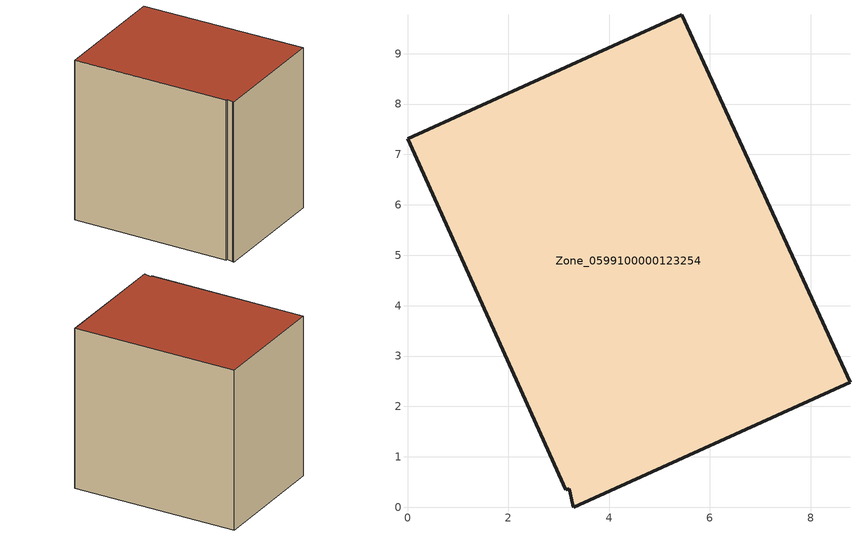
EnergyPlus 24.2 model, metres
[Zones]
Zone_0599100000123254
 floor ground (C_G): 3.21,0.37 3.14,0.34 0,7.31 5.44,9.77 8.78,2.48 3.3,0 3.28,0.05 z0
 wall outside (C_F): 3.3,0 8.78,2.48 5.44,9.77 0,7.31 3.14,0.34 3.21,0.37 3.28,0.05 3.3,0 z0:7.82
 roof outside (C_R): 3.14,0.34 3.21,0.37 3.28,0.05 3.3,0 8.78,2.48 5.44,9.77 0,7.31 z7.82
[BUILDING]
Pand.0599100000123254: North Axis=0; Terrain=City; Loads Convergence Tolerance Value=0.04; Temperature Convergence Tolerance Value=0.4; Solar Distribution=FullExterior; Maximum Number of Warmup Days=25; Minimum Number of Warmup Days=1
[Site:Location]
Rotterdam.The.Hague.AP_ZH_NLD Design_Conditions: Latitude=51.96; Longitude=4.45; Time Zone=1; Elevation=-4.5
[SITE:GROUNDTEMPERATURE:BUILDINGSURFACE]
18, 18, 18, 18, 18, 18, 18, 18, 18, 18, 18, 18
[MATERIAL] Thermal Absorptance=0.9; Solar Absorptance=0.7; Visible Absorptance=0.7
Name | Roughness | Thickness | Conductivity | Density | Specific Heat
G.TI.1946 | MediumSmooth | 0.15 | 1 | 540 | 1210
F.TI.1946 | Rough | 0.3 | 0.857143 | 1920 | 840
R.TI.1946 | MediumRough | 0.2 | 0.1 | 1500 | 1000
[CONSTRUCTION]
C_G: G.TI.1946
C_F: F.TI.1946
C_R: R.TI.1946
[ZONE]
Zone_0599100000123254: Type=1; Multiplier=1; Ceiling Height=Autocalculate; Volume=Autocalculate; Floor Area=autocalculate; Part of Total Floor Area=Yes
[ZONEINFILTRATION:DESIGNFLOWRATE]
Infil_Zone_0599100000123254: Zone or ZoneList or Space or SpaceList=Zone_0599100000123254; Schedule=AlwaysOn; Design Flow Rate Calculation Method=Flow/Area; Flow Rate per Floor Area=0.003; Constant Term Coefficient=1; Temperature Term Coefficient=0; Velocity Term Coefficient=0; Velocity Squared Term Coefficient=0
[HVACTEMPLATE:ZONE:IDEALLOADSAIRSYSTEM]
Zone_0599100000123254: Maximum Heating Supply Air Temperature=50; Minimum Cooling Supply Air Temperature=13; Maximum Heating Supply Air Humidity Ratio=0.0156; Minimum Cooling Supply Air Humidity Ratio=0.0077; Heating Limit=NoLimit; Cooling Limit=NoLimit; Dehumidification Control Type=ConstantSensibleHeatRatio; Cooling Sensible Heat Ratio=0.7; Dehumidification Setpoint=60; Humidification Control Type=None; Humidification Setpoint=30; Outdoor Air Method=None; Outdoor Air Flow Rate per Person=0.00944; Outdoor Air Flow Rate per Zone Floor Area=0; Outdoor Air Flow Rate per Zone=0; Demand Controlled Ventilation Type=None; Outdoor Air Economizer Type=NoEconomizer; Heat Recovery Type=None; Sensible Heat Recovery Effectiveness=0.7; Latent Heat Recovery Effectiveness=0.65
[ZONECONTROL:THERMOSTAT]
ThermostatControl_Zone_0599100000123254: Zone or ZoneList=Zone_0599100000123254; Control Type Schedule=DualSetpointControlType; Control 1=Thermostat_Zone_0599100000123254; Temperature Difference Between Cutout And Setpoint=0
[THERMOSTATSETPOINT:DUALSETPOINT]
Thermostat_Zone_0599100000123254: Heating Setpoint Temperature Schedule=HeatingSetpoint_Zone_0599100000123254; Cooling Setpoint Temperature Schedule=CoolingSetpoint_Zone_0599100000123254
[SCHEDULE:COMPACT]
HeatingSetpoint_Zone_0599100000123254: Through: 12/31, For: AllDays, Until: 24:00, 21
CoolingSetpoint_Zone_0599100000123254: Through: 12/31, For: AllDays, Until: 24:00, 24
DualSetpointControlType: Through: 12/31, For: AllDays, Until: 24:00, 4
AlwaysOn: Through: 12/31, For: AllDays, Until: 24:00, 1
